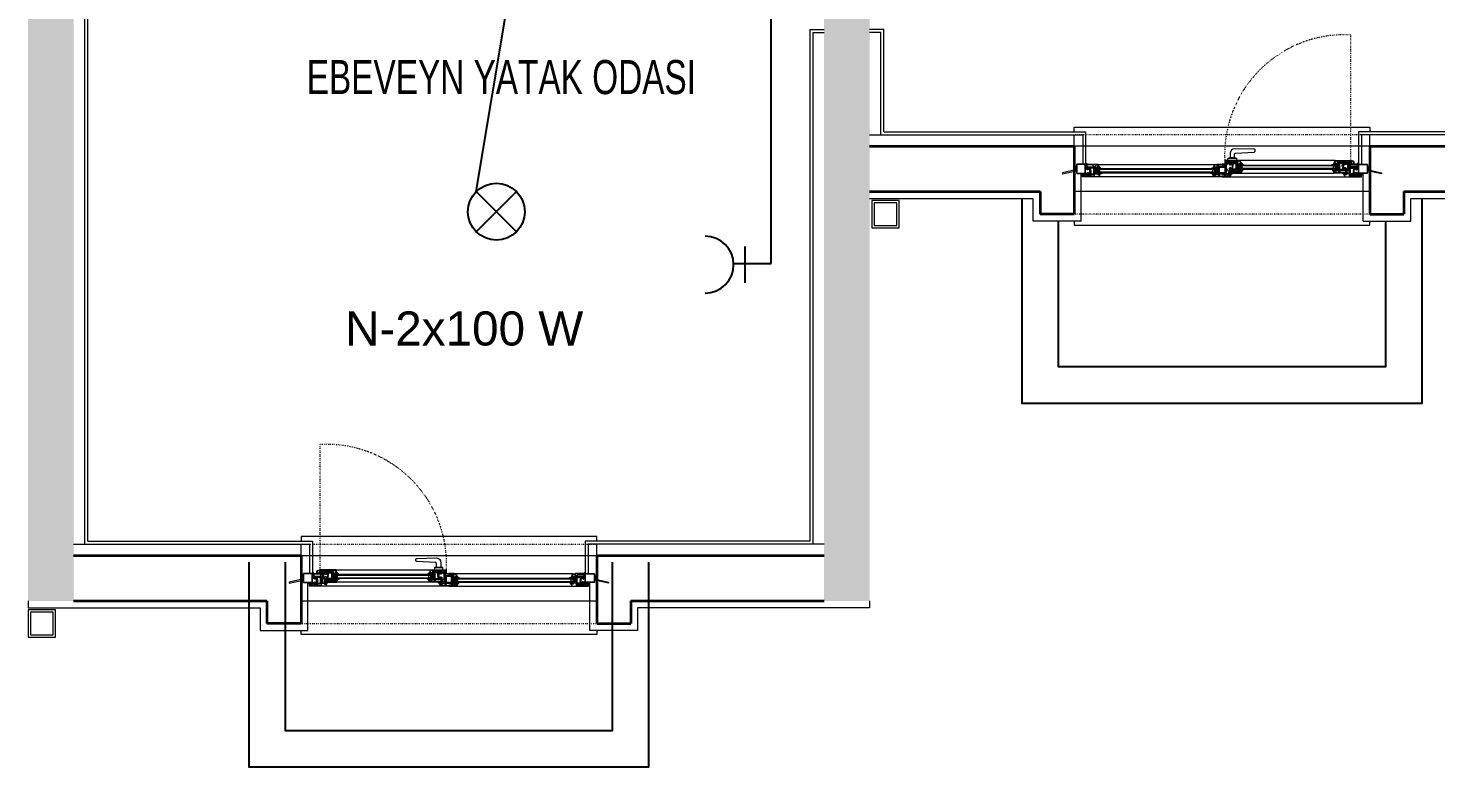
# Model space of a CAD drawing. Header units: millimetres. Extents: x -4402 to 30102, y 1696 to 6551.
# Drawn here: x 13861 to 14480, y 3552 to 3877 of the extents above; entities that cross this region are included whole.
import ezdxf

# ---------------------------------------------------------------- set-up
doc = ezdxf.new("R2010")
doc.units = ezdxf.units.MM
doc.linetypes.add('DOT', pattern=[0.25, 0, -0.25])
doc.linetypes.add('HIDDEN', pattern=[0.375, 0.25, -0.125])
for name, color, linetype in [('BOYA', 253, 'Continuous'), ('ELEKTRİK YAZI', 2, 'Continuous'), ('SEMBOL', 1, 'Continuous')]:
    doc.layers.add(name, color=color, linetype=linetype)
for name, color, linetype, lineweight in [('C', 1, 'Continuous', 20), ('D', 4, 'Continuous', 35), ('M', 30, 'Continuous', 25), ('MH', 20, 'Continuous', 20), ('P', 1, 'Continuous', 20), ('S', 6, 'Continuous', 20), ('YA', 3, 'Continuous', 13)]:
    doc.layers.add(name, color=color, linetype=linetype, lineweight=lineweight)
doc.styles.add('1', font='arial.ttf', dxfattribs={"height": 18})
doc.styles.get("Standard").update_dxf_attribs({"font": 'arial.ttf'})

# ---------------------------------------------------------------- blocks, each defined once
blk = doc.blocks.new('P3')
at = {"layer": 'P'}
for p, q in [((-9.6, 3.2), (-9.9, 1.2)), ((-9.9, 3.2), (-9.6, 1.2))]:
    blk.add_line(p, q, dxfattribs=at)
for points in [[(-11.04, 3.45), (-10.74, 4.1), (-11.4, 3.35), (-11.75, 3.3), (-12, 3.15), (-11.3, 3.15), (-11.1, 3.35), (-10.8, 3.35), (-10.9, 3.25), (-11.06, 3.25), (-11.16, 3.15), (-10.7, 3.15), (-10.5, 3.35), (-10.2, 3.35), (-10.3, 3.25), (-10.46, 3.25), (-10.56, 3.15), (-10.29, 3.15), (-10.09, 3.35), (-10.09, 3.45), (-10.29, 3.45), (-10.34, 3.45), (-10.34, 3.6), (-10.14, 3.6), (-10.14, 3.65), (-10.34, 3.85), (-10.45, 3.85), (-10.65, 3.65), (-10.65, 3.6), (-10.54, 3.6), (-10.54, 3.45)], [(-11.04, 1.05), (-10.9, 0.4), (-11.4, 1.15), (-11.75, 1.2), (-12, 1.35), (-11.3, 1.35), (-11.1, 1.15), (-10.8, 1.15), (-10.9, 1.25), (-11.06, 1.25), (-11.16, 1.35), (-10.7, 1.35), (-10.5, 1.15), (-10.2, 1.15), (-10.3, 1.25), (-10.46, 1.25), (-10.56, 1.35), (-10.29, 1.35), (-10.09, 1.15), (-10.09, 1.05), (-10.29, 1.05), (-10.34, 1.05), (-10.34, 0.9), (-10.14, 0.9), (-10.14, 0.85), (-10.34, 0.65), (-10.45, 0.65), (-10.65, 0.85), (-10.65, 0.9), (-10.54, 0.9), (-10.54, 1.05)], [(-10.29, 3.45), (-10.29, 3.6), (-10.09, 3.6), (-10.09, 3.95), (-10.64, 3.95), (-10.8, 3.6), (-10.59, 3.6), (-10.59, 3.45), (-11.04, 3.45), (-10.25, 5.15), (-9.35, 5.15), (-9.35, 4.89), (-9.1, 4.94), (-9.1, 2.75), (-9.25, 2.75), (-9.25, 3.45)], [(-11.04, 1.65), (-11.04, 2.85), (-10.54, 2.85), (-10.29, 2.6), (-10.29, 1.9), (-10.54, 1.65)], [(-9.25, 3.6), (-9.25, 4.74), (-9.5, 4.74), (-9.5, 5), (-10.15, 5), (-10.57, 4.1), (-9.94, 4.1), (-9.94, 3.6)], [(-9.9, 1.2), (-9.9, 3.2), (-9.6, 3.2), (-9.6, 1.2)], [(-9.6, 1.45), (-9.6, 2.95), (-9.45, 2.95), (-9.45, 2.4), (-9.05, 2.4), (-9.05, 2.25), (-9.45, 2.25), (-9.45, 1.6), (-9.05, 1.6), (-9.05, 1.45)], [(-6.93, 4.4), (-6.93, 4.9), (-8.73, 4.9), (-8.73, 4.4)], [(-8.52, 0.85), (-8.03, 0), (-5.64, 0), (-5.64, 0.85)], [(-8.5, 1.3), (-8.5, 4), (-6.96, 4), (-6.96, 3.1), (-7.11, 3.1), (-7.11, 3.85), (-8.35, 3.85), (-8.35, 1.45), (-5.71, 1.45), (-5.71, 1.3)], [(-5.83, 3.8), (-5.83, 4.9), (-6.78, 4.9), (-6.78, 3.8)], [(-6.73, 3.85), (-6.73, 4.85), (-5.88, 4.85), (-5.88, 3.85)], [(-6.03, 4), (-6.03, 4.7), (-6.58, 4.7), (-6.58, 4)], [(-5.68, 4.2), (-5.08, 4.2), (-5.08, 4.4), (-4.88, 4.4), (-4.88, 4.2), (-4.39, 4.2), (-4.39, 4.35), (-3.74, 4.35), (-3.74, 4.9), (-4.34, 4.9), (-4.34, 4.7), (-4.54, 4.7), (-4.54, 4.9), (-4.88, 4.9), (-4.88, 4.7), (-5.08, 4.7), (-5.08, 4.9), (-5.68, 4.9)]]:
    blk.add_lwpolyline(points, close=True, dxfattribs=at)
for points in [[(-10.74, -0.3), (-11.04, 1.05), (-10.59, 1.05), (-10.59, 0.95), (-10.71, 0.95), (-10.62, 0.55), (-10.09, 0.55), (-10.09, 0.95), (-10.29, 0.95), (-10.29, 1.05), (-10.09, 1.05), (-9.32, 1.05, 1.225358), (-9.03, 1.31), (-9.03, 2.4), (-9.43, 2.4), (-9.43, 2.9), (-9.28, 2.9), (-9.28, 2.7), (-9.03, 2.7), (-9.03, 5), (-9.28, 4.95), (-9.28, 5.2), (-3.44, 5.2), (-3.44, 3.9), (-3.84, 3.9), (-3.84, 4), (-3.74, 4), (-3.74, 4.25), (-4.24, 4.25), (-4.24, 4), (-4.14, 4), (-4.14, 3.9), (-4.54, 3.9), (-5.34, 3.9), (-5.34, 3.5), (-5.68, 3.5), (-5.68, 3.3), (-5.98, 3.3), (-5.98, 3.5), (-6.63, 3.5), (-6.63, 2.8), (-6.73, 2.8), (-6.73, 2.6), (-6.63, 2.6), (-6.63, 1.9), (-5.98, 1.9), (-5.98, 2.1), (-5.68, 2.1), (-5.68, 1.9), (-5.34, 1.9), (-5.34, 0.6), (-5.14, 0.6), (-5.14, 0.4), (-5.34, 0.4), (-5.34, 0), (-5.04, 0), (-5.04, -0.3)], [(-8.75, 0.85, -0.412978), (-9.45, 0.75), (-9.94, 0.75), (-9.94, 0.4), (-10.59, 0.4), (-10.5, 0), (-8.26, 0)], [(-6.93, 1.6), (-6.93, 2.4), (-7.13, 2.4), (-7.13, 2.55), (-6.93, 2.55), (-6.93, 2.85), (-7.13, 2.85), (-7.13, 3), (-6.93, 3), (-6.93, 4.25), (-7.33, 4.25), (-7.33, 4.05), (-7.48, 4.05), (-7.48, 4.25), (-8.18, 4.25), (-8.18, 4.05), (-8.33, 4.05), (-8.33, 4.25), (-8.73, 4.25), (-8.73, 3.7), (-8.53, 3.7), (-8.53, 3.55), (-8.73, 3.55), (-8.73, 1.9), (-8.53, 1.9), (-8.53, 1.75), (-8.73, 1.75), (-8.73, 1.42, -0.196178), (-8.66, 1.05), (-8.33, 1.05), (-8.33, 1.25), (-8.18, 1.25), (-8.18, 1.05), (-6.39, 1.05), (-6.39, 1.25), (-6.24, 1.25), (-6.24, 1.05), (-5.64, 1.05), (-5.64, 1.6)], [(-3.96, 3.75), (-4.54, 3.75), (-4.54, 3.9), (-4.14, 3.9), (-4.09, 3.9), (-4.09, 4.05), (-4.2, 4.05), (-4.2, 4.1), (-4.1, 4.2), (-3.88, 4.2), (-3.78, 4.1), (-3.78, 4.05), (-3.89, 4.05), (-3.89, 3.9), (-3.72, 3.9), (-3.72, 3.82), (-3.77, 3.82), (-3.77, 3.8), (-3.72, 3.8), (-3.72, 3.65, -0.414214), (-3.87, 3.5), (-4.34, 3.5, -0.414214), (-4.49, 3.65), (-3.87, 3.65), (-3.87, 3.66, 0.414214)]]:
    blk.add_lwpolyline(points, format="xyb", close=True, dxfattribs=at)
blk = doc.blocks.new('P4')
at = {"layer": 'P'}
for p, q in [((0.3, 0.35), (0, -1.65)), ((0, 0.35), (0.3, -1.65))]:
    blk.add_line(p, q, dxfattribs=at)
for points in [[(-1.14, 0.6), (-0.84, 1.25), (-1.5, 0.5), (-1.85, 0.45), (-2.1, 0.3), (-1.4, 0.3), (-1.2, 0.5), (-0.9, 0.5), (-1, 0.4), (-1.16, 0.4), (-1.26, 0.3), (-0.8, 0.3), (-0.6, 0.5), (-0.3, 0.5), (-0.4, 0.4), (-0.56, 0.4), (-0.66, 0.3), (-0.39, 0.3), (-0.19, 0.5), (-0.19, 0.6), (-0.39, 0.6), (-0.44, 0.6), (-0.44, 0.75), (-0.24, 0.75), (-0.24, 0.8), (-0.44, 1), (-0.55, 1), (-0.75, 0.8), (-0.75, 0.75), (-0.64, 0.75), (-0.64, 0.6)], [(-0.39, 0.6), (-0.39, 0.75), (-0.19, 0.75), (-0.19, 1.1), (-0.74, 1.1), (-0.9, 0.75), (-0.69, 0.75), (-0.69, 0.6), (-1.14, 0.6), (-0.35, 2.3), (0.55, 2.3), (0.55, 2.04), (0.8, 2.09), (0.8, -0.1), (0.65, -0.1), (0.65, 0.6)], [(-1.14, -1.2), (-1.14, 0), (-0.64, 0), (-0.39, -0.25), (-0.39, -0.95), (-0.64, -1.2)], [(0.65, 0.75), (0.65, 1.89), (0.4, 1.89), (0.4, 2.15), (-0.25, 2.15), (-0.67, 1.25), (-0.04, 1.25), (-0.04, 0.75)], [(0, -1.65), (0, 0.35), (0.3, 0.35), (0.3, -1.65)], [(0.3, -1.4), (0.3, 0.1), (0.45, 0.1), (0.45, -0.45), (0.85, -0.45), (0.85, -0.6), (0.45, -0.6), (0.45, -1.25), (0.85, -1.25), (0.85, -1.4)], [(1.52, 1.15), (4.22, 1.15), (4.22, -1.55), (1.52, -1.55)], [(1.67, 1), (4.08, 1), (4.08, -1.4), (1.67, -1.4)], [(-1.48, -1.7), (-1.83, -1.65), (-2.08, -1.5), (-1.38, -1.5), (-1.18, -1.7), (-0.17, -1.7), (-0.17, -1.8), (-0.37, -1.8), (-0.42, -1.8), (-0.42, -1.95), (-0.22, -1.95), (-0.22, -2), (-0.42, -2.2), (-0.53, -2.2), (-0.73, -2), (-0.73, -1.95), (-0.62, -1.95), (-0.62, -1.8), (-1.12, -1.8), (-0.98, -2.45)], [(7.23, -1.7), (7.58, -1.65), (7.83, -1.5), (7.13, -1.5), (6.93, -1.7), (5.92, -1.7), (5.92, -1.8), (6.12, -1.8), (6.17, -1.8), (6.17, -1.95), (5.97, -1.95), (5.97, -2), (6.17, -2.2), (6.28, -2.2), (6.48, -2), (6.48, -1.95), (6.37, -1.95), (6.37, -1.8), (6.87, -1.8), (6.73, -2.45)]]:
    blk.add_lwpolyline(points, close=True, dxfattribs=at)
for points in [[(2.88, -3.15), (-0.82, -3.15), (-1.12, -1.8), (-0.67, -1.8), (-0.67, -1.9), (-0.79, -1.9), (-0.7, -2.3), (-0.17, -2.3), (-0.17, -1.9), (-0.37, -1.9), (-0.37, -1.8), (0.6, -1.8, 1.303225), (0.87, -1.53), (0.87, -0.45), (0.47, -0.45), (0.47, 0.05), (0.62, 0.05), (0.62, -0.15), (0.87, -0.15), (0.87, 2.15), (0.62, 2.1), (0.62, 2.35), (2.88, 2.35)], [(2.88, 1.4), (2.02, 1.4), (2.02, 1.2), (1.87, 1.2), (1.87, 1.4), (1.17, 1.4), (1.17, 0.85), (1.37, 0.85), (1.37, 0.7), (1.17, 0.7), (1.17, -0.95), (1.37, -0.95), (1.37, -1.1), (1.17, -1.1), (1.17, -1.4, -0.214413), (1.26, -1.8), (1.87, -1.8), (1.87, -1.6), (2.02, -1.6), (2.02, -1.8), (2.88, -1.8)], [(2.88, -3.15), (6.57, -3.15), (6.87, -1.8), (6.42, -1.8), (6.42, -1.9), (6.54, -1.9), (6.45, -2.3), (5.92, -2.3), (5.92, -1.9), (6.12, -1.9), (6.12, -1.8), (5.15, -1.8, -1.303225), (4.88, -1.53), (4.88, -0.45), (5.28, -0.45), (5.28, 0.05), (5.13, 0.05), (5.13, -0.15), (4.88, -0.15), (4.88, 2.15), (5.13, 2.1), (5.13, 2.35), (2.88, 2.35)], [(2.88, 1.4), (3.73, 1.4), (3.73, 1.2), (3.88, 1.2), (3.88, 1.4), (4.58, 1.4), (4.58, 0.85), (4.38, 0.85), (4.38, 0.7), (4.58, 0.7), (4.58, -0.95), (4.38, -0.95), (4.38, -1.1), (4.58, -1.1), (4.58, -1.4, 0.214413), (4.49, -1.8), (3.88, -1.8), (3.88, -1.6), (3.73, -1.6), (3.73, -1.8), (2.88, -1.8)]]:
    blk.add_lwpolyline(points, format="xyb", dxfattribs=at)
for points in [[(2.88, 2.05), (1.17, 2.05), (1.17, 1.55), (2.88, 1.55)], [(2.88, 2.05), (4.58, 2.05), (4.58, 1.55), (2.88, 1.55)], [(2.88, -2), (1.4, -2), (1.89, -2.85), (2.88, -2.85)], [(2.88, -2), (4.35, -2), (3.86, -2.85), (2.88, -2.85)]]:
    blk.add_lwpolyline(points, dxfattribs=at)
for points in [[(1.17, -2, -0.412978), (0.47, -2.1), (-0.02, -2.1), (-0.02, -2.45), (-0.67, -2.45), (-0.58, -2.85), (1.66, -2.85)], [(4.58, -2, 0.412978), (5.28, -2.1), (5.77, -2.1), (5.77, -2.45), (6.42, -2.45), (6.33, -2.85), (4.09, -2.85)]]:
    blk.add_lwpolyline(points, format="xyb", close=True, dxfattribs=at)
blk = doc.blocks.new('P130-2')
at = {"layer": 'P'}
for points in [[(5, 2.67), (5, 2), (5.75, 2)], [(125, 2.72), (124.25, 2), (125, 2)], [(3.65, -2.2), (3.93, -2.2), (3.93, -2.12), (3.98, -2.12), (3.98, -2.1), (3.93, -2.1), (3.93, -2.05), (3.93, -2), (3, -2), (3, -2.68), (3.65, -2.44)], [(127, -2), (126.07, -2), (126.07, -2.05), (126.07, -2.1), (126.02, -2.1), (126.02, -2.12), (126.07, -2.12), (126.07, -2.2), (126.35, -2.2), (126.35, -2.46), (127, -2.7)]]:
    blk.add_hatch(color=253, dxfattribs=at).paths.add_polyline_path(points)
at = {"layer": 'P', "color": 40, "linetype": 'DOT'}
for p, q in [((121.56, 3.65), (121.56, 58.91)), ((130, 15), (0, 15)), ((130, -20), (0, -20))]:
    blk.add_line(p, q, dxfattribs=at)
at = {"layer": 'P', "color": 8, "linetype": 'HIDDEN'}
for p, q in [((130, 10), (0, 10)), ((130, -10), (0, -10))]:
    blk.add_line(p, q, dxfattribs=at)
at = {"layer": 'P', "color": 1}
for p, q in [((5.75, 2), (5, 2.67)), ((124.25, 2), (125, 2.72)), ((3.65, -2.44), (3, -2.68)), ((126.35, -2.46), (127, -2.7))]:
    blk.add_line(p, q, dxfattribs=at)
at = {"layer": 'P'}
for p, q in [((10.46, 1.95), (61.77, 1.95)), ((114.75, 3.6), (72.99, 3.6)), ((115.4, 1.65), (115.1, -0.35)), ((115.1, 1.65), (115.4, -0.35)), ((10.11, 0), (9.81, -2)), ((9.81, 0), (10.11, -2)), ((61.3, -3.5), (10.95, -3.5)), ((73.48, -1.85), (114.26, -1.85))]:
    blk.add_line(p, q, dxfattribs=at)
at = {"layer": 'P', "color": 8}
for p, q in [((71.24, 4.72), (68.04, 4.72)), ((70.49, 4.87), (68.49, 4.87)), ((68.69, -3.5), (119.05, -3.5))]:
    blk.add_line(p, q, dxfattribs=at)
at = {"layer": 'P', "color": 3}
for p, q in [((72.65, 1.6), (115.1, 1.6)), ((115.1, 1.3), (72.65, 1.3)), ((115.1, 0.1), (72.65, 0.1)), ((62.13, -0.05), (10.11, -0.05)), ((62.13, -0.35), (10.11, -0.35)), ((62.13, -1.55), (10.11, -1.55)), ((62.13, -1.85), (10.11, -1.85)), ((72.65, -0.2), (115.1, -0.2))]:
    blk.add_line(p, q, dxfattribs=at)
at = {"layer": 'P', "color": 30}
for points in [[(0, 16.25), (0, 18.25), (0, 18.25), (130, 18.25), (130, 18.25), (130, 16.25)], [(0, -23), (0, -24.79), (0, -24.79), (130, -24.79), (130, -24.79), (130, -23)]]:
    blk.add_lwpolyline(points, dxfattribs=at)
at = {"layer": 'P', "color": 8}
for points in [[(70.49, 4.87), (70.49, 6.35, -0.414214), (70.99, 6.85), (78.99, 7.25, 0.414214), (79.49, 7.75), (79.49, 8.35, 0.497861), (78.99, 8.66), (70.49, 8.85, 0.413921), (68.49, 6.85), (68.49, 4.87)], [(67.59, 3.65), (67.59, 3.67, -0.027863), (67.64, 4.72), (71.34, 4.72, -0.027863), (71.39, 3.67), (71.39, 3.65)]]:
    blk.add_lwpolyline(points, format="xyb", dxfattribs=at)
at = {"layer": 'P'}
for points in [[(0.55, -0.5), (-5.15, -1.72), (-5.15, -2.23), (1, -0.95), (1, 0.98), (0.55, 0.98)], [(8.73, 0.85), (8.24, 1.7), (5.6, 1.7), (5.6, 0.85)], [(8.71, 0.4), (8.71, -2.3), (7.17, -2.3), (7.17, -1.4), (7.31, -1.4), (7.31, -2.15), (8.56, -2.15), (8.56, 0.25), (5.66, 0.25), (5.66, 0.4)], [(10.5, 0.25), (10.5, 0.4), (10.3, 0.4), (10.3, 0.75), (10.85, 0.75), (11.01, 0.4), (10.8, 0.4), (10.8, 0.25), (11.25, 0.25), (10.46, 1.95), (9.56, 1.95), (9.56, 1.69), (9.31, 1.74), (9.31, -0.45), (9.46, -0.45), (9.46, 0.25)], [(9.46, 0.4), (9.46, 1.54), (9.71, 1.54), (9.71, 1.8), (10.36, 1.8), (10.78, 0.9), (10.15, 0.9), (10.15, 0.4)], [(11.25, 0.25), (10.95, 0.9), (11.61, 0.15), (11.96, 0.1), (12.21, -0.05), (11.51, -0.05), (11.31, 0.15), (11.01, 0.15), (11.11, 0.05), (11.27, 0.05), (11.37, -0.05), (10.91, -0.05), (10.71, 0.15), (10.41, 0.15), (10.51, 0.05), (10.67, 0.05), (10.77, -0.05), (10.5, -0.05), (10.3, 0.15), (10.3, 0.25), (10.5, 0.25), (10.55, 0.25), (10.55, 0.4), (10.35, 0.4), (10.35, 0.45), (10.55, 0.65), (10.66, 0.65), (10.86, 0.45), (10.86, 0.4), (10.75, 0.4), (10.75, 0.25)], [(113.96, 1.9), (114.26, 2.55), (113.6, 1.8), (113.25, 1.75), (113, 1.6), (113.7, 1.6), (113.9, 1.8), (114.2, 1.8), (114.1, 1.7), (113.94, 1.7), (113.84, 1.6), (114.3, 1.6), (114.5, 1.8), (114.8, 1.8), (114.7, 1.7), (114.54, 1.7), (114.44, 1.6), (114.71, 1.6), (114.91, 1.8), (114.91, 1.9), (114.71, 1.9), (114.66, 1.9), (114.66, 2.05), (114.86, 2.05), (114.86, 2.1), (114.66, 2.3), (114.55, 2.3), (114.35, 2.1), (114.35, 2.05), (114.46, 2.05), (114.46, 1.9)], [(114.71, 1.9), (114.71, 2.05), (114.91, 2.05), (114.91, 2.4), (114.36, 2.4), (114.2, 2.05), (114.41, 2.05), (114.41, 1.9), (113.96, 1.9), (114.75, 3.6), (115.65, 3.6), (115.65, 3.34), (115.9, 3.39), (115.9, 1.2), (115.75, 1.2), (115.75, 1.9)], [(113.96, 0.1), (113.96, 1.3), (114.46, 1.3), (114.71, 1.05), (114.71, 0.35), (114.46, 0.1)], [(115.75, 2.05), (115.75, 3.19), (115.5, 3.19), (115.5, 3.45), (114.85, 3.45), (114.43, 2.55), (115.06, 2.55), (115.06, 2.05)], [(115.1, -0.35), (115.1, 1.65), (115.4, 1.65), (115.4, -0.35)], [(115.4, -0.1), (115.4, 1.4), (115.55, 1.4), (115.55, 0.85), (115.95, 0.85), (115.95, 0.7), (115.55, 0.7), (115.55, 0.05), (115.95, 0.05), (115.95, -0.1)], [(118.07, 2.85), (118.07, 3.35), (116.27, 3.35), (116.27, 2.85)], [(116.5, -0.25), (116.5, 2.45), (118.04, 2.45), (118.04, 1.55), (117.89, 1.55), (117.89, 2.3), (116.65, 2.3), (116.65, -0.1), (119.29, -0.1), (119.29, -0.25)], [(119.17, 2.25), (119.17, 3.35), (118.22, 3.35), (118.22, 2.25)], [(118.27, 2.3), (118.27, 3.3), (119.12, 3.3), (119.12, 2.3)], [(118.97, 2.45), (118.97, 3.15), (118.42, 3.15), (118.42, 2.45)], [(119.32, 2.65), (119.92, 2.65), (119.92, 2.85), (120.12, 2.85), (120.12, 2.65), (120.61, 2.65), (120.61, 2.8), (121.26, 2.8), (121.26, 3.35), (120.66, 3.35), (120.66, 3.15), (120.46, 3.15), (120.46, 3.35), (120.12, 3.35), (120.12, 3.15), (119.92, 3.15), (119.92, 3.35), (119.32, 3.35)], [(121.27, 0.85), (121.26, 1.7), (124.4, 1.7), (124.4, 0.85)], [(121.29, 0.4), (121.29, -2.3), (122.83, -2.3), (122.83, -1.4), (122.69, -1.4), (122.69, -2.15), (121.44, -2.15), (121.44, 0.25), (124.09, 0.25), (124.09, 0.4)], [(129.45, -0.5), (135.15, -1.72), (135.15, -2.23), (129, -0.95), (129, 0.98), (129.45, 0.98)], [(4.31, -2.5), (4.41, -2.4), (4.41, -2.35), (4.3, -2.35), (4.3, -2.2), (4.35, -2.2), (4.75, -2.2), (4.75, -2.05), (3.93, -2.05), (3.93, -2.1), (3.98, -2.1), (3.98, -2.12), (3.93, -2.12), (3.93, -2.2), (4.1, -2.2), (4.1, -2.35), (3.99, -2.35), (3.99, -2.4), (4.09, -2.5)], [(5.89, -2.5), (5.29, -2.5), (5.29, -2.7), (5.09, -2.7), (5.09, -2.5), (4.6, -2.5), (4.6, -2.65), (3.95, -2.65), (3.95, -3.2), (4.55, -3.2), (4.55, -3), (4.75, -3), (4.75, -3.2), (5.09, -3.2), (5.09, -3), (5.29, -3), (5.29, -3.2), (5.89, -3.2)], [(6.04, -2.1), (6.04, -3.2), (6.99, -3.2), (6.99, -2.1)], [(6.94, -2.15), (6.94, -3.15), (6.09, -3.15), (6.09, -2.15)], [(6.24, -2.3), (6.24, -3), (6.79, -3), (6.79, -2.3)], [(7.14, -2.7), (7.14, -3.2), (8.94, -3.2), (8.94, -2.7)], [(9.81, -1.75), (9.81, -0.25), (9.66, -0.25), (9.66, -0.8), (9.26, -0.8), (9.26, -0.95), (9.66, -0.95), (9.66, -1.6), (9.26, -1.6), (9.26, -1.75)], [(10.11, -2), (10.11, 0), (9.81, 0), (9.81, -2)], [(11.61, -2.05), (11.96, -2), (12.21, -1.85), (11.51, -1.85), (11.31, -2.05), (10.3, -2.05), (10.3, -2.15), (10.5, -2.15), (10.55, -2.15), (10.55, -2.3), (10.35, -2.3), (10.35, -2.35), (10.55, -2.55), (10.66, -2.55), (10.86, -2.35), (10.86, -2.3), (10.75, -2.3), (10.75, -2.15), (11.25, -2.15), (11.11, -2.8)], [(11.25, -1.55), (11.25, -0.35), (10.75, -0.35), (10.5, -0.6), (10.5, -1.3), (10.75, -1.55)], [(113.96, -0.5), (114.1, -1.15), (113.6, -0.4), (113.25, -0.35), (113, -0.2), (113.7, -0.2), (113.9, -0.4), (114.2, -0.4), (114.1, -0.3), (113.94, -0.3), (113.84, -0.2), (114.3, -0.2), (114.5, -0.4), (114.8, -0.4), (114.7, -0.3), (114.54, -0.3), (114.44, -0.2), (114.71, -0.2), (114.91, -0.4), (114.91, -0.5), (114.71, -0.5), (114.66, -0.5), (114.66, -0.65), (114.86, -0.65), (114.86, -0.7), (114.66, -0.9), (114.55, -0.9), (114.35, -0.7), (114.35, -0.65), (114.46, -0.65), (114.46, -0.5)], [(116.48, -0.7), (116.97, -1.55), (119.36, -1.55), (119.36, -0.7)], [(118.39, -2.05), (118.04, -2), (117.79, -1.85), (118.49, -1.85), (118.69, -2.05), (119.7, -2.05), (119.7, -2.15), (119.5, -2.15), (119.45, -2.15), (119.45, -2.3), (119.65, -2.3), (119.65, -2.35), (119.45, -2.55), (119.34, -2.55), (119.14, -2.35), (119.14, -2.3), (119.25, -2.3), (119.25, -2.15), (118.75, -2.15), (118.89, -2.8)], [(122.86, -2.7), (122.86, -3.2), (121.06, -3.2), (121.06, -2.7)], [(123.96, -2.1), (123.96, -3.2), (123.01, -3.2), (123.01, -2.1)], [(123.76, -2.3), (123.76, -3), (123.21, -3), (123.21, -2.3)], [(124.11, -2.5), (124.71, -2.5), (124.71, -2.7), (124.91, -2.7), (124.91, -2.5), (125.4, -2.5), (125.4, -2.65), (126.05, -2.65), (126.05, -3.2), (125.45, -3.2), (125.45, -3), (125.25, -3), (125.25, -3.2), (124.91, -3.2), (124.91, -3), (124.71, -3), (124.71, -3.2), (124.11, -3.2)], [(125.69, -2.5), (125.59, -2.4), (125.59, -2.35), (125.7, -2.35), (125.7, -2.2), (125.65, -2.2), (125.25, -2.2), (125.25, -2.05), (126.07, -2.05), (126.07, -2.1), (126.02, -2.1), (126.02, -2.12), (126.07, -2.12), (126.07, -2.2), (125.9, -2.2), (125.9, -2.35), (126.01, -2.35), (126.01, -2.4), (125.91, -2.5)]]:
    blk.add_lwpolyline(points, close=True, dxfattribs=at)
at = {"layer": 'P', "color": 6}
for points in [[(1.2, -2), (4.8, -2, 0.414214), (5, -1.8), (5, 1.8, 0.414214), (4.8, 2), (1.2, 2, 0.414214), (1, 1.8), (1, -1.8, 0.414214)], [(128.8, -2), (125.2, -2, -0.414214), (125, -1.8), (125, 1.8, -0.414214), (125.2, 2), (128.8, 2, -0.414214), (129, 1.8), (129, -1.8, -0.414214)]]:
    blk.add_lwpolyline(points, format="xyb", close=True, dxfattribs=at)
for points in [[(1.15, -1.85), (4.85, -1.85), (4.85, 1.85), (1.15, 1.85)], [(128.85, -1.85), (125.15, -1.85), (125.15, 1.85), (128.85, 1.85)]]:
    blk.add_lwpolyline(points, close=True, dxfattribs=at)
at = {"layer": 'P'}
for points in [[(9.49, 2), (9.49, 1.75), (9.24, 1.8), (9.24, -0.5), (9.49, -0.5), (9.49, -0.3), (9.64, -0.3), (9.64, -0.8), (9.24, -0.8), (9.24, -1.89, 1.225358), (9.53, -2.15), (10.3, -2.15), (10.5, -2.15), (10.5, -2.25), (10.3, -2.25), (10.3, -2.65), (10.83, -2.65), (10.92, -2.25), (10.8, -2.25), (10.8, -2.15), (11.25, -2.15), (10.95, -3.5), (3.65, -3.5), (3.65, -2.2), (4.05, -2.2), (4.05, -2.3), (3.95, -2.3), (3.95, -2.55), (4.45, -2.55), (4.45, -2.3), (4.35, -2.3), (4.35, -2.2), (4.75, -2.2), (5.55, -2.2), (5.55, -1.8), (5.89, -1.8), (5.89, -1.6), (6.19, -1.6), (6.19, -1.8), (6.84, -1.8), (6.84, -1.1), (6.94, -1.1), (6.94, -0.9), (6.84, -0.9), (6.84, -0.2), (5.94, -0.2), (5.94, -0.4), (5.64, -0.4), (5.64, -0.2), (5.3, -0.2), (5.3, 1.1), (5, 1.1), (5, 1.3), (5.3, 1.3), (5.3, 1.7), (5, 1.7), (5, 2)], [(7.14, 0.1), (7.14, -0.7), (7.34, -0.7), (7.34, -0.85), (7.14, -0.85), (7.14, -1.15), (7.34, -1.15), (7.34, -1.3), (7.14, -1.3), (7.14, -2.55), (7.54, -2.55), (7.54, -2.35), (7.69, -2.35), (7.69, -2.55), (8.39, -2.55), (8.39, -2.35), (8.54, -2.35), (8.54, -2.55), (8.94, -2.55), (8.94, -2), (8.74, -2), (8.74, -1.85), (8.94, -1.85), (8.94, -0.2), (8.74, -0.2), (8.74, -0.05), (8.94, -0.05), (8.94, 0.28, -0.196178), (8.87, 0.65), (8.54, 0.65), (8.54, 0.45), (8.39, 0.45), (8.39, 0.65), (6.6, 0.65), (6.6, 0.45), (6.45, 0.45), (6.45, 0.65), (5.6, 0.65), (5.6, 0.1)], [(114.26, -1.85), (113.96, -0.5), (114.41, -0.5), (114.41, -0.6), (114.29, -0.6), (114.38, -1), (114.91, -1), (114.91, -0.6), (114.71, -0.6), (114.71, -0.5), (114.91, -0.5), (115.68, -0.5, 1.225358), (115.97, -0.24), (115.97, 0.85), (115.57, 0.85), (115.57, 1.35), (115.72, 1.35), (115.72, 1.15), (115.97, 1.15), (115.97, 3.45), (115.72, 3.4), (115.72, 3.65), (121.56, 3.65), (121.56, 2.35), (121.16, 2.35), (121.16, 2.45), (121.26, 2.45), (121.26, 2.7), (120.76, 2.7), (120.76, 2.45), (120.86, 2.45), (120.86, 2.35), (120.46, 2.35), (119.66, 2.35), (119.66, 1.95), (119.32, 1.95), (119.32, 1.75), (119.02, 1.75), (119.02, 1.95), (118.37, 1.95), (118.37, 1.25), (118.27, 1.25), (118.27, 1.05), (118.37, 1.05), (118.37, 0.35), (119.02, 0.35), (119.02, 0.55), (119.32, 0.55), (119.32, 0.35), (119.66, 0.35), (119.66, -0.95), (119.86, -0.95), (119.86, -1.15), (119.66, -1.15), (119.66, -1.55), (119.96, -1.55), (119.96, -1.85)], [(118.07, 0.05), (118.07, 0.85), (117.87, 0.85), (117.87, 1), (118.07, 1), (118.07, 1.3), (117.87, 1.3), (117.87, 1.45), (118.07, 1.45), (118.07, 2.7), (117.67, 2.7), (117.67, 2.5), (117.52, 2.5), (117.52, 2.7), (116.82, 2.7), (116.82, 2.5), (116.67, 2.5), (116.67, 2.7), (116.27, 2.7), (116.27, 2.15), (116.47, 2.15), (116.47, 2), (116.27, 2), (116.27, 0.35), (116.47, 0.35), (116.47, 0.2), (116.27, 0.2), (116.27, -0.13, -0.196178), (116.34, -0.5), (116.67, -0.5), (116.67, -0.3), (116.82, -0.3), (116.82, -0.5), (118.61, -0.5), (118.61, -0.3), (118.76, -0.3), (118.76, -0.5), (119.36, -0.5), (119.36, 0.05)], [(120.51, 2), (120.51, 1.75), (120.76, 1.8), (120.76, -0.5), (120.51, -0.5), (120.51, -0.3), (120.36, -0.3), (120.36, -0.8), (120.76, -0.8), (120.76, -1.89, -1.225358), (120.47, -2.15), (119.7, -2.15), (119.5, -2.15), (119.5, -2.25), (119.7, -2.25), (119.7, -2.65), (119.17, -2.65), (119.08, -2.25), (119.2, -2.25), (119.2, -2.15), (118.75, -2.15), (119.05, -3.5), (126.35, -3.5), (126.35, -2.2), (125.95, -2.2), (125.95, -2.3), (126.05, -2.3), (126.05, -2.55), (125.55, -2.55), (125.55, -2.3), (125.65, -2.3), (125.65, -2.2), (125.25, -2.2), (124.45, -2.2), (124.45, -1.8), (124.11, -1.8), (124.11, -1.6), (123.81, -1.6), (123.81, -1.8), (123.16, -1.8), (123.16, -1.1), (123.06, -1.1), (123.06, -0.9), (123.16, -0.9), (123.16, -0.2), (123.81, -0.2), (123.81, -0.4), (124.11, -0.4), (124.11, -0.2), (124.7, -0.2), (124.7, 1.1), (124.9, 1.1), (124.9, 1.3), (124.7, 1.3), (124.7, 1.7), (125, 1.7), (125, 2)], [(121.04, 2.25), (120.46, 2.25), (120.46, 2.35), (120.86, 2.35), (120.91, 2.35), (120.91, 2.5), (120.8, 2.5), (120.8, 2.55), (120.9, 2.65), (121.12, 2.65), (121.22, 2.55), (121.22, 2.5), (121.11, 2.5), (121.11, 2.35), (121.28, 2.35), (121.28, 2.33), (121.23, 2.33), (121.23, 2.3), (121.28, 2.3), (121.28, 2.1, -0.414214), (121.13, 1.95), (120.66, 1.95, -0.414214), (120.51, 2.1), (121.13, 2.1), (121.13, 2.11, 0.316768)], [(122.86, 0.1), (122.86, -0.7), (122.66, -0.7), (122.66, -0.85), (122.86, -0.85), (122.86, -1.15), (122.66, -1.15), (122.66, -1.3), (122.86, -1.3), (122.86, -2.55), (122.46, -2.55), (122.46, -2.35), (122.31, -2.35), (122.31, -2.55), (121.61, -2.55), (121.61, -2.35), (121.46, -2.35), (121.46, -2.55), (121.06, -2.55), (121.06, -2), (121.26, -2), (121.26, -1.85), (121.06, -1.85), (121.06, -0.2), (121.26, -0.2), (121.26, -0.05), (121.06, -0.05), (121.06, 0.28, 0.196178), (121.13, 0.65), (121.46, 0.65), (121.46, 0.45), (121.61, 0.45), (121.61, 0.65), (123.4, 0.65), (123.4, 0.45), (123.55, 0.45), (123.55, 0.65), (124.4, 0.65), (124.4, 0.1)], [(116.25, -0.7, -0.412978), (115.55, -0.8), (115.06, -0.8), (115.06, -1.15), (114.41, -1.15), (114.5, -1.55), (116.74, -1.55)]]:
    blk.add_lwpolyline(points, format="xyb", close=True, dxfattribs=at)
at = {"layer": 'P', "color": 8}
for points in [[(68.49, 4.87), (68.19, 4.72)], [(70.49, 4.87), (70.79, 4.72)]]:
    blk.add_lwpolyline(points, dxfattribs=at)
at = {"layer": 'P'}
blk.add_lwpolyline([(121.71, 2.35), (120.21, 2.35), (120.1, 2), (120.1, 0.02), (120.37, -0.28), (120.54, -0.28), (120.54, -0.48), (120.62, -0.48), (120.74, -0.28), (120.74, 0.02), (120.49, 0.02), (120.49, 0.22), (120.42, 0.22), (120.42, 2), (122.31, 2)], dxfattribs=at)
at = {"layer": 'P', "color": 40, "linetype": 'DOT'}
blk.add_arc((118.95, 6.16), 52.82, 87.16638, 182.71832, dxfattribs=at)
at = {"layer": 'P'}
for centre, radius, start, end in [((122.35, 2.75), 0.753, 267.21388, 212.27094), ((122.31, 2.75), 0.55, 248.21006, 227.76214), ((122.02, 2.3), 0.098, 142.87412, 333.09808)]:
    blk.add_arc(centre, radius, start, end, dxfattribs=at)
at = {"layer": 'P', "extrusion": (0, 0, -1), "xscale": -1, "zscale": -1}
blk.add_blockref('P4', (-62.13, -0.35), dxfattribs=at)
at = {"layer": 'P', "xscale": -1}
blk.add_blockref('P3', (62.75, -1.55), dxfattribs=at)
blk = doc.blocks.new('Armatür_Avize')
at = {"layer": 'SEMBOL'}
for p, q in [((-8.84, -8.84), (8.84, 8.84)), ((8.84, -8.84), (-8.84, 8.84))]:
    blk.add_line(p, q, dxfattribs=at)
blk.add_circle((0, 0), 12.5, dxfattribs=at)
blk = doc.blocks.new('Priz_Topraklı')
at = {"layer": 'SEMBOL'}
blk.add_line((8, -5), (-8, -5), dxfattribs=at)
blk.add_arc((0, 12.5), 12.5, 180, 0, dxfattribs=at)

msp = doc.modelspace()

# ---------------------------------------------------------------- hatches: boundary and pattern name
at = {"layer": 'BOYA', "linetype": 'Continuous'}
for points in [[(13881.09, 4274.98), (14231.09, 4274.98), (14231.09, 4294.98), (14231.09, 4299.98), (14211.09, 4299.98), (14211.09, 4294.98), (13881.09, 4294.98), (13881.09, 4844.98), (13861.09, 4844.98), (13861.09, 3624.98), (13881.09, 3624.98)], [(14231.09, 4044.98), (14211.09, 4044.98), (14211.09, 3624.98), (14231.09, 3624.98)]]:
    msp.add_hatch(color=256, dxfattribs=at).paths.add_polyline_path(points)

# ---------------------------------------------------------------- linework, layer by layer
for p, q in [((14187.87, 3773.33), (14187.87, 4004.35)), ((14171.29, 3773.33), (14187.87, 3773.33))]:
    msp.add_line(p, q)
at = {"color": 9, "true_color": 0xd19cc7}
msp.add_line((14058.16, 3804.96), (14078.98, 3930.8), dxfattribs=at)
at = {"layer": 'C'}
for points in [[(14232.09, 3788.98), (14244.09, 3788.98), (14244.09, 3800.98), (14232.09, 3800.98)], [(14233.09, 3789.98), (14243.09, 3789.98), (14243.09, 3799.98), (14233.09, 3799.98)], [(13861.09, 3608.98), (13873.09, 3608.98), (13873.09, 3620.98), (13861.09, 3620.98)], [(13862.09, 3609.98), (13872.09, 3609.98), (13872.09, 3619.98), (13862.09, 3619.98)]]:
    msp.add_lwpolyline(points, close=True, dxfattribs=at)
at = {"layer": 'D'}
for p, q in [((14231.09, 3824.98), (14321.09, 3824.98)), ((14321.09, 3824.98), (14321.09, 3794.98)), ((14451.09, 3824.98), (14541.09, 3824.98)), ((14451.09, 3824.98), (14451.09, 3794.98)), ((14231.09, 3804.98), (14306.09, 3804.98)), ((14306.09, 3804.98), (14306.09, 3794.98)), ((14466.09, 3804.98), (14541.09, 3804.98)), ((14466.09, 3804.98), (14466.09, 3794.98)), ((14321.09, 3794.98), (14306.09, 3794.98)), ((14451.09, 3794.98), (14466.09, 3794.98)), ((13881.09, 3644.98), (13981.09, 3644.98)), ((13981.09, 3644.98), (13981.09, 3614.98)), ((14111.09, 3644.98), (14211.09, 3644.98)), ((14111.09, 3644.98), (14111.09, 3614.98)), ((13881.09, 3624.98), (13966.09, 3624.98)), ((13966.09, 3624.98), (13966.09, 3614.98)), ((14126.09, 3624.98), (14211.09, 3624.98)), ((14126.09, 3624.98), (14126.09, 3614.98)), ((13981.09, 3614.98), (13966.09, 3614.98)), ((14111.09, 3614.98), (14126.09, 3614.98))]:
    msp.add_line(p, q, dxfattribs=at)
at = {"layer": 'M'}
for points in [[(14298.09, 3801.98), (14298.09, 3711.98), (14474.09, 3711.98), (14474.09, 3801.98)], [(14314.09, 3791.98), (14314.09, 3727.98), (14458.09, 3727.98), (14458.09, 3791.98)], [(13958.09, 3641.98), (13958.09, 3551.98), (14134.09, 3551.98), (14134.09, 3641.98)], [(13974.09, 3641.98), (13974.09, 3567.98), (14118.09, 3567.98), (14118.09, 3641.98)]]:
    msp.add_lwpolyline(points, dxfattribs=at)
at = {"layer": 'S'}
for p, q in [((13887.34, 3651.23), (13887.34, 3958.95)), ((13887.34, 3671.23), (13887.34, 3958.95)), ((14204.84, 3876.23), (14204.84, 3651.23)), ((14204.84, 3876.23), (14211.09, 3876.23)), ((14237.34, 3876.23), (14231.09, 3876.23)), ((14237.34, 3831.23), (14237.34, 3876.23)), ((14237.34, 3831.23), (14326.09, 3831.23)), ((14326.09, 3831.23), (14326.09, 3816.98)), ((14446.09, 3831.23), (14446.09, 3816.98)), ((14534.84, 3831.23), (14446.09, 3831.23)), ((14324.09, 3791.98), (14324.09, 3812.98)), ((14448.09, 3791.98), (14448.09, 3812.98)), ((14231.09, 3801.98), (14303.09, 3801.98)), ((14303.09, 3791.98), (14303.09, 3801.98)), ((14469.09, 3801.98), (14541.09, 3801.98)), ((14469.09, 3791.98), (14469.09, 3801.98)), ((14324.09, 3791.98), (14303.09, 3791.98)), ((14448.09, 3791.98), (14469.09, 3791.98)), ((13887.34, 3651.23), (13986.09, 3651.23)), ((13986.09, 3651.23), (13986.09, 3636.98)), ((14106.09, 3651.23), (14106.09, 3636.98)), ((14204.84, 3651.23), (14106.09, 3651.23))]:
    msp.add_line(p, q, dxfattribs=at)
for points in [[(13861.09, 3624.98), (13861.09, 3621.98), (13963.09, 3621.98), (13963.09, 3611.98), (13984.09, 3611.98), (13984.09, 3632.98)], [(14231.09, 3624.98), (14231.09, 3621.98), (14129.09, 3621.98), (14129.09, 3611.98), (14108.09, 3611.98), (14108.09, 3632.98)]]:
    msp.add_lwpolyline(points, dxfattribs=at)
at = {"layer": 'YA'}
for p, q in [((13886.09, 3649.98), (13886.09, 3959.98)), ((13886.09, 3669.98), (13886.09, 3959.98)), ((14206.09, 3874.98), (14206.09, 3649.98)), ((14206.09, 3874.98), (14211.09, 3874.98)), ((14236.09, 3874.98), (14231.09, 3874.98)), ((14236.09, 3829.98), (14236.09, 3874.98)), ((14231.09, 3829.98), (14324.84, 3829.98)), ((14324.84, 3829.98), (14324.84, 3816.98)), ((14447.34, 3829.98), (14447.34, 3816.98)), ((14536.09, 3829.98), (14447.34, 3829.98)), ((13881.09, 3649.98), (13984.84, 3649.98)), ((13984.84, 3649.98), (13984.84, 3636.98)), ((14107.34, 3649.98), (14107.34, 3636.98)), ((14211.09, 3649.98), (14107.34, 3649.98))]:
    msp.add_line(p, q, dxfattribs=at)
at = {"layer": 'YA', "linetype": 'ByBlock', "ltscale": 0.7}
for p, q in [((14321.09, 3824.98), (14321.09, 3829.98)), ((14451.09, 3824.98), (14451.09, 3829.98)), ((13981.09, 3644.98), (13981.09, 3649.98)), ((14111.09, 3644.98), (14111.09, 3649.98))]:
    msp.add_line(p, q, dxfattribs=at)

# ---------------------------------------------------------------- block references
at = {"layer": 'P'}
msp.add_blockref('P130-2', (14321.09, 3814.98), dxfattribs=at)
at = {"layer": 'P', "xscale": -1}
msp.add_blockref('P130-2', (14111.09, 3634.98), dxfattribs=at)
at = {"layer": 'SEMBOL'}
msp.add_blockref('Armatür_Avize', (14067, 3796.12), dxfattribs=at)
at = {"layer": 'SEMBOL', "rotation": 90}
msp.add_blockref('Priz_Topraklı', (14171.3, 3772.85), dxfattribs=at)

# ---------------------------------------------------------------- texts
at = {"layer": 'ELEKTRİK YAZI'}
msp.add_text('N-2x100 W', height=15, dxfattribs=at).set_placement((14000.41, 3737.26))
at = {"layer": 'MH', "style": '1', "width": 0.7}
msp.add_text('EBEVEYN YATAK ODASI', height=15, dxfattribs=at).set_placement((13983.6, 3847.83))

doc.saveas('drawing.dxf')
